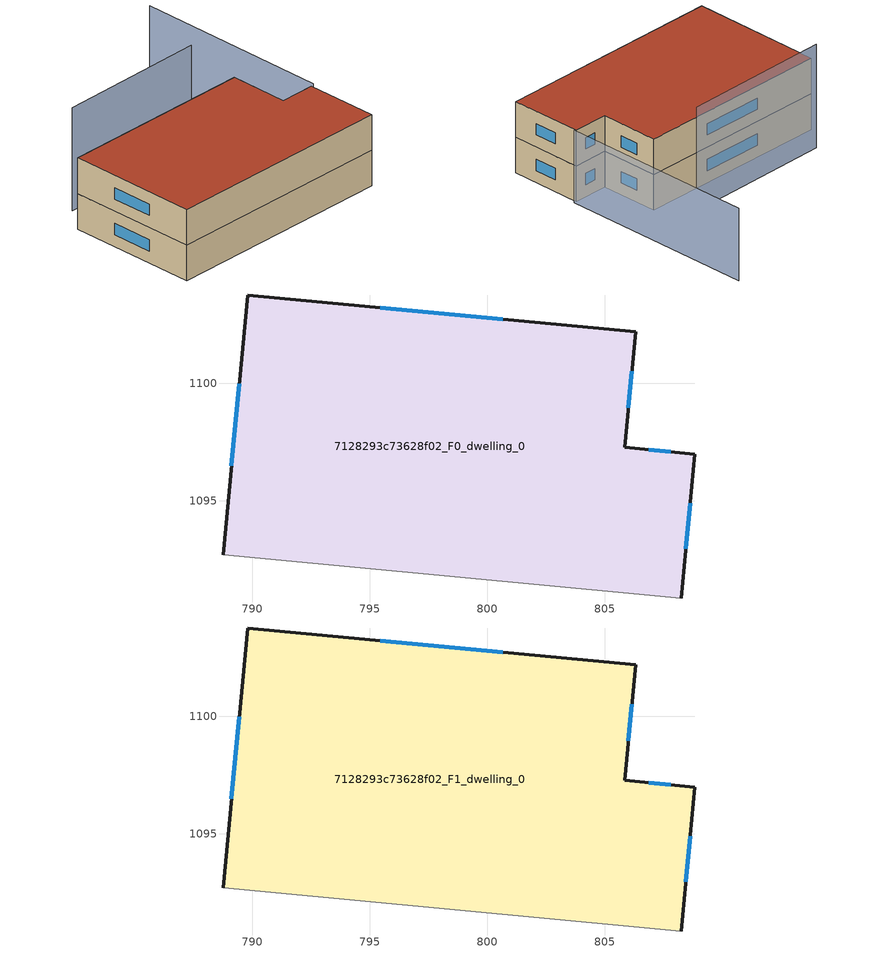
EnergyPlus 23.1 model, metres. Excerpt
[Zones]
7128293c73628f02_F0_dwelling_0
 floor ground (EU_floor_Construction): 806.32,1102.2 805.86,1097.27 808.84,1096.99 808.27,1090.87 788.77,1092.7 789.81,1103.76 z0
 wall outside (EU_wall_Construction): 808.27,1090.87 808.84,1096.99 805.86,1097.27 806.32,1102.2 789.81,1103.76 788.77,1092.7 z0:3
 wall adiabatic (EU_wall_Construction): 788.77,1092.7 808.27,1090.87 z0:3
 window (EU_Window_Construction): 789.45,1099.97 789.13,1096.49 / 800.67,1102.73 795.46,1103.22 / 806.02,1098.96 806.16,1100.51 / 807.82,1097.09 806.88,1097.17 / 808.46,1092.96 808.65,1094.89 z1.03:1.97
7128293c73628f02_F1_dwelling_0
 floor to 7128293c73628f02_F0_dwelling_0 (EU_floor_Construction): 806.32,1102.2 805.86,1097.27 808.84,1096.99 808.27,1090.87 788.77,1092.7 789.81,1103.76 z3
 wall outside (EU_wall_Construction): 808.27,1090.87 808.84,1096.99 805.86,1097.27 806.32,1102.2 789.81,1103.76 788.77,1092.7 z3:6
 wall adiabatic (EU_wall_Construction): 788.77,1092.7 808.27,1090.87 z3:6
 window (EU_Window_Construction): 789.45,1099.97 789.13,1096.49 / 800.67,1102.73 795.46,1103.22 / 806.02,1098.96 806.16,1100.51 / 807.82,1097.09 806.88,1097.17 / 808.46,1092.96 808.65,1094.89 z4.03:4.97
 roof outside (EU_roof_Construction): 808.27,1090.87 808.84,1096.99 805.86,1097.27 806.32,1102.2 789.81,1103.76 788.77,1092.7 z6
shading: 809.04,1096.97 810.61,1113.55 z0:6.1; 804.38,1104.7 791.67,1105.74 z0:8.7
[Building]
EU S2 Campaign: North Axis=0; Terrain=City; Solar Distribution=FullExterior
[Site:Location]
Cape.Town.Intl.AP: Latitude=-33.965; Longitude=18.602; Time Zone=2; Elevation=46
[SizingPeriod:WeatherFileDays]
AnnualSizingPeriod: Begin Month=1; Begin Day of Month=1; End Month=12; End Day of Month=31; Day of Week for Start Day=Monday; Use Weather File Daylight Saving Period=No; Use Weather File Rain and Snow Indicators=No
[MATERIAL]
EU_InternalMass_Material: Roughness=MediumRough; Thickness=0.1; Conductivity=1; Density=1800; Specific Heat=900; Thermal Absorptance=0.9; Solar Absorptance=0.7; Visible Absorptance=0.7
[MATERIAL:NOMASS] Roughness=MediumRough; Thermal Absorptance=0.9; Solar Absorptance=0.7; Visible Absorptance=0.7
Name | Thermal Resistance
EU_wall_NoMass | 0.493876
EU_roof_NoMass | 0.449382
EU_floor_NoMass | 1.25
[WINDOWMATERIAL:SIMPLEGLAZINGSYSTEM]
EU_Window_SimpleGlazing: UFactor=4.4; Solar Heat Gain Coefficient=0.85; Visible Transmittance=0.85
[CONSTRUCTION]
EU_wall_Construction: EU_wall_NoMass
EU_roof_Construction: EU_roof_NoMass
EU_floor_Construction: EU_floor_NoMass
EU_Window_Construction: EU_Window_SimpleGlazing
EU_InternalMass_Construction: EU_InternalMass_Material
[ZONE] Type=1; Multiplier=1; Ceiling Height=autocalculate; Volume=607.753; Floor Area=autocalculate; Part of Total Floor Area=Yes
7128293c73628f02_F0_dwelling_0; 7128293c73628f02_F1_dwelling_0
[INTERNALMASS] Construction=EU_InternalMass_Construction; Surface Area=202.584
Name | Zone or ZoneList
7128293c73628f02_F0_dwelling_0_EU_InternalMass | 7128293c73628f02_F0_dwelling_0
7128293c73628f02_F1_dwelling_0_EU_InternalMass | 7128293c73628f02_F1_dwelling_0
[OTHEREQUIPMENT] Fuel Type=Electricity; Design Level Calculation Method=Watts/Area; Power per Zone Floor Area=1; Fraction Latent=0; Fraction Radiant=0; Fraction Lost=0; Carbon Dioxide Generation Rate=0; EndUse Subcategory=EU_Step8_InternalGains
Name | Zone or ZoneList or Space or SpaceList | Schedule
EU_Step8_InternalGain_7128293c73628f02_F0_dwelling_0_f000 | 7128293c73628f02_F0_dwelling_0 | EU_Step8_GainSchedule_7128293c73628f02_F0_dwelling_0_f000
EU_Step8_InternalGain_7128293c73628f02_F1_dwelling_0_f000 | 7128293c73628f02_F1_dwelling_0 | EU_Step8_GainSchedule_7128293c73628f02_F1_dwelling_0_f000
[ZONEVENTILATION:DESIGNFLOWRATE] Schedule=EU_AlwaysOn; Design Flow Rate Calculation Method=AirChanges/Hour; Air Changes per Hour=0.64; Ventilation Type=Natural; Fan Pressure Rise=0; Fan Total Efficiency=1; Constant Term Coefficient=1; Temperature Term Coefficient=0; Velocity Term Coefficient=0; Velocity Squared Term Coefficient=0; Minimum Indoor Temperature=-100; Maximum Indoor Temperature=100; Delta Temperature=-100; Minimum Outdoor Temperature=-100; Maximum Outdoor Temperature=100; Maximum Wind Speed=40
Name | Zone or ZoneList or Space or SpaceList
EU_ConstantAir_7128293c73628f02_F0_dwelling_0 | 7128293c73628f02_F0_dwelling_0
EU_ConstantAir_7128293c73628f02_F1_dwelling_0 | 7128293c73628f02_F1_dwelling_0
[HVACTEMPLATE:THERMOSTAT] Constant Heating Setpoint=20; Constant Cooling Setpoint=50
EU_HeatOnly_7128293c73628f02_F0_dwelling_0; EU_HeatOnly_7128293c73628f02_F1_dwelling_0
[HVACTEMPLATE:ZONE:IDEALLOADSAIRSYSTEM] System Availability Schedule=EU_AlwaysOn; Maximum Heating Supply Air Temperature=50; Minimum Cooling Supply Air Temperature=13; Maximum Heating Supply Air Humidity Ratio=0.0156; Minimum Cooling Supply Air Humidity Ratio=0.0077; Heating Limit=NoLimit; Cooling Limit=NoLimit; Heating Availability Schedule=EU_AlwaysOn; Cooling Availability Schedule=EU_CoolingOff; Dehumidification Control Type=ConstantSensibleHeatRatio; Cooling Sensible Heat Ratio=0.7; Dehumidification Setpoint=60; Humidification Control Type=None; Humidification Setpoint=30; Outdoor Air Method=None; Outdoor Air Flow Rate per Person=0.00944; Outdoor Air Flow Rate per Zone Floor Area=0; Outdoor Air Flow Rate per Zone=0; Demand Controlled Ventilation Type=None; Outdoor Air Economizer Type=NoEconomizer; Heat Recovery Type=None; Sensible Heat Recovery Effectiveness=0.7; Latent Heat Recovery Effectiveness=0.65
Name | Template Thermostat
7128293c73628f02_F0_dwelling_0 | EU_HeatOnly_7128293c73628f02_F0_dwelling_0
7128293c73628f02_F1_dwelling_0 | EU_HeatOnly_7128293c73628f02_F1_dwelling_0
[SIZING:ZONE] Zone Cooling Design Supply Air Temperature Input Method=SupplyAirTemperature; Zone Cooling Design Supply Air Temperature=13; Zone Heating Design Supply Air Temperature Input Method=SupplyAirTemperature; Zone Heating Design Supply Air Temperature=50; Zone Cooling Design Supply Air Humidity Ratio=0.008; Zone Heating Design Supply Air Humidity Ratio=0.008; Cooling Design Air Flow Method=DesignDay; Cooling Design Air Flow Rate=0; Cooling Minimum Air Flow per Zone Floor Area=0.000762; Cooling Minimum Air Flow=0; Cooling Minimum Air Flow Fraction=0.2; Heating Design Air Flow Method=DesignDay; Heating Design Air Flow Rate=0; Heating Maximum Air Flow per Zone Floor Area=0.002032; Heating Maximum Air Flow=0.141576; Heating Maximum Air Flow Fraction=0.3; Account for Dedicated Outdoor Air System=No; Dedicated Outdoor Air System Control Strategy=NeutralSupplyAir; Dedicated Outdoor Air Low Setpoint Temperature for Design=autosize; Dedicated Outdoor Air High Setpoint Temperature for Design=autosize; Zone Load Sizing Method=Sensible Load Only No Latent Load; Zone Latent Cooling Design Supply Air Humidity Ratio Input Method=HumidityRatioDifference; Zone Cooling Design Supply Air Humidity Ratio Difference=0.005; Zone Latent Heating Design Supply Air Humidity Ratio Input Method=HumidityRatioDifference; Zone Humidification Design Supply Air Humidity Ratio Difference=0.005
7128293c73628f02_F0_dwelling_0; 7128293c73628f02_F1_dwelling_0
[SCHEDULE:CONSTANT]
Name | Hourly Value
EU_AlwaysOn | 1
EU_CoolingOff | 0
[SCHEDULE:FILE] Column Number=1; Rows to Skip at Top=0; Number of Hours of Data=8760; Column Separator=Comma; Interpolate to Timestep=No; Minutes per Item=60; Adjust Schedule for Daylight Savings=Yes
Name | File
EU_Step8_GainSchedule_7128293c73628f02_F0_dwelling_0_f000 | ../../schedules/7128293c73628f02/7128293c73628f02_F0_dwelling_0_f000_gain.csv
EU_Step8_GainSchedule_7128293c73628f02_F1_dwelling_0_f000 | ../../schedules/7128293c73628f02/7128293c73628f02_F1_dwelling_0_f000_gain.csv
